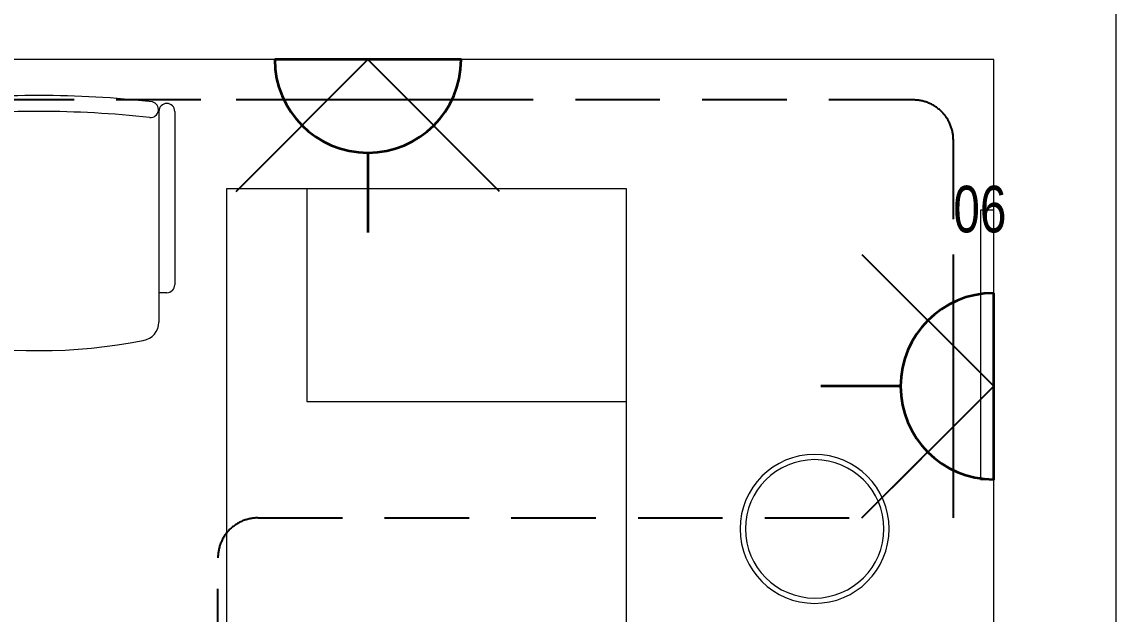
# Model space of a CAD drawing. Header units: inches. Extents: x -12418 to 57169, y -29325 to 19878.
# Drawn here: x 46992 to 49048, y -9889 to -8776 of the extents above; entities that cross this region are included whole.
import ezdxf
from ezdxf.enums import TextEntityAlignment as Align

# ---------------------------------------------------------------- set-up
doc = ezdxf.new("R2010")
doc.units = ezdxf.units.IN
doc.header["$LTSCALE"] = 25
doc.header["$MEASUREMENT"] = 0
for name, pattern in [('00-Ground Floor$0$HIDDEN', [9.525, 6.35, -3.175]), ('DASHDOT', [25.4, 12.7, -6.35, 0, -6.35]), ('HIDDEN', [9.525, 6.35, -3.175])]:
    doc.linetypes.add(name, pattern=pattern)
doc.layers.get('0').update_dxf_attribs({"color": 8})
doc.layers.get('Defpoints').update_dxf_attribs({"color": 8})
for name, color, linetype, lineweight in [('00-Ground Floor$0$72_EGR_EQP_TAG', 142, 'Continuous', 5), ('00-Ground Floor$0$LOADING', 253, 'Continuous', 5), ('00-Ground Floor$0$Walls', 251, 'Continuous', 5), ('E-LITE-CLNG-CNDT', 6, 'DASHDOT', 35), ('E-LITE-EXIT-NUMB', 6, 'Continuous', 25), ('E-POWR-FLOR-CNDT', 6, 'HIDDEN', 25), ('E-POWR-WALL @ 100', 4, 'Continuous', 35)]:
    doc.layers.add(name, color=color, linetype=linetype, lineweight=lineweight)
doc.styles.add('00-Ground Floor$0$X3G_ENTITY_257CFD', font='swisscl.ttf', dxfattribs={"height": 200})
doc.styles.add('DC_Simplex', font='SIMPLEX.shx', dxfattribs={"width": 0.7})

# ---------------------------------------------------------------- blocks, each defined once
blk = doc.blocks.new('00-Ground Floor$0$WM00001-P')
at = {"layer": '00-Ground Floor$0$LOADING'}
for radius in [0.14, 0.13]:
    blk.add_circle((0, 0), radius, dxfattribs=at)
blk = doc.blocks.new('00-Ground Floor$0$GF21043-P')
at = {"color": 0}
for p, q in [((0.8, 0.75), (-0.8, 0.75)), ((-0.8, 0.75), (-0.8, 0)), ((-0.8, 0), (0.8, 0))]:
    blk.add_line(p, q, dxfattribs=at)
at = {"color": 0, "linetype": '00-Ground Floor$0$HIDDEN'}
for p, q in [((-0.8, 0.6), (-0.4, 0.6)), ((-0.4, 0.6), (-0.4, 0))]:
    blk.add_line(p, q, dxfattribs=at)
blk = doc.blocks.new('00-Ground Floor$0$GF21016-P')
at = {"layer": '00-Ground Floor$0$LOADING', "extrusion": (-1.24384e-09, -1.20261e-09, -1)}
for p, q in [((0.0128, 0.0179), (0.0128, 0.4136)), ((0.4628, 0.0179), (0.4628, 0.4136)), ((-0.0022, 0.3585), (0.0128, 0.3585)), ((0.4778, 0.3585), (0.4628, 0.3585)), ((-0.0172, 0.0179), (-0.0172, 0.3435)), ((0.4928, 0.0179), (0.4928, 0.3435)), ((0.4778, 0.0029), (0.4778, 0.0029))]:
    blk.add_line(p, q, dxfattribs=at)
for centre, radius, start, end in [((-0.2378, -0.5362), 1.0036, 78.7568, 101.2432), ((-0.0478, 0.4136), 0.035, 0, 80.6557), ((-0.4278, 0.4136), 0.035, 99.3443, 180), ((0.0022, 0.3435), 0.015, 0, 90), ((-0.4778, 0.3435), 0.015, 90, 180), ((-0.0284, 0.0145), 0.015, 284.3864, 95.5209), ((-0.2378, 1.8928), 1.8749, 263.6341, 276.3659), ((-0.4471, 0.0145), 0.015, 84.4791, 255.6136), ((0.0022, 0.0179), 0.015, 270, 0), ((0.0022, 0.0179), 0.015, 180, 270), ((-0.2378, 1.8734), 1.8855, 263.5119, 276.4881), ((-0.4778, 0.0179), 0.015, 270, 0), ((-0.4778, 0.0179), 0.015, 180, 270)]:
    blk.add_arc(centre, radius, start, end, dxfattribs=at)
blk = doc.blocks.new('00-Ground Floor')
at = {"layer": '00-Ground Floor$0$LOADING', "elevation": 0}
blk.add_lwpolyline([(48792.9, -9636), (48817.9, -9636), (48817.9, -9130), (48792.9, -9130), (48792.9, -9636)], dxfattribs=at)
at = {"layer": '00-Ground Floor$0$Walls'}
for p, q in [((49047.9, -10097.4, 0), (49047.9, -5897.4, 0)), ((48817.9, -8847.4, 0), (46362.9, -8847.4, 0)), ((48817.9, -10097.4, 0), (48817.9, -8847.4, 0))]:
    blk.add_line(p, q, dxfattribs=at)
at = {"layer": '00-Ground Floor$0$LOADING', "color": 1, "extrusion": (4.75185e-05, 1.86519e-05, 1), "xscale": -1000.000000000003, "yscale": 1000.000000000003, "zscale": -1000.000000000003, "rotation": 180.0000250467612}
blk.add_blockref('00-Ground Floor$0$GF21016-P', (46786.6, -8926.8, 2), dxfattribs=at)
at = {"layer": '00-Ground Floor$0$LOADING', "extrusion": (2.34731e-18, 2.24019e-05, 1), "xscale": -1000, "yscale": 1000, "zscale": 1000, "rotation": 90}
blk.add_blockref('00-Ground Floor$0$GF21043-P', (48127.3, -9889.8, -0.2), dxfattribs=at)
at = {"layer": '00-Ground Floor$0$LOADING', "extrusion": (-2.34392e-18, -2.24019e-05, -1), "xscale": 1000, "yscale": 1000, "zscale": 1000, "rotation": 270.0000000000004}
blk.add_blockref('00-Ground Floor$0$WM00001-P', (-48481.5, -9729, 0.2), dxfattribs=at)
at = {"layer": '00-Ground Floor$0$72_EGR_EQP_TAG', "insert": (48792, -9084.5, 0), "char_height": 87.47, "attachment_point": 2, "style": '00-Ground Floor$0$X3G_ENTITY_257CFD'}
blk.add_mtext('06', dxfattribs=at)
blk = doc.blocks.new('*U30')
blk.add_line((0, 1.75), (0, 3.25))
blk.add_lwpolyline([(1.75, 0, 1), (-1.75, 0)], format="xyb", close=True)
at = {"layer": 'Defpoints'}
for p, q in [((-2.475, 2.475), (0, 0)), ((2.475, 2.475), (0, 0)), ((-2.475, 0.758), (2.475, 0.758))]:
    blk.add_line(p, q, dxfattribs=at)
at = {"layer": 'E-LITE-EXIT-NUMB', "style": 'DC_Simplex', "width": 0.7, "flags": 8}
blk.add_attdef('TYPE', text='', height=2, rotation=360, dxfattribs=at).set_placement((-2.682, 5.238), align=Align.RIGHT)
blk.add_attdef('CIRCUIT', (2.682, 5.238), '', height=2, rotation=360, dxfattribs=at)
blk = doc.blocks.new('*U39')
blk.add_line((1.75, 0), (3.25, 0))
blk.add_lwpolyline([(0, -1.75, 1), (0, 1.75)], format="xyb", close=True)
at = {"layer": 'Defpoints'}
for p, q in [((2.475, 2.475), (0, 0)), ((0.758, 2.475), (0.758, -2.475)), ((2.475, -2.475), (0, 0))]:
    blk.add_line(p, q, dxfattribs=at)
at = {"layer": 'E-LITE-EXIT-NUMB', "style": 'DC_Simplex', "width": 0.7, "flags": 8}
blk.add_attdef('TYPE', text='', height=2, rotation=360, dxfattribs=at).set_placement((-2.682, 5.238), align=Align.RIGHT)
blk.add_attdef('CIRCUIT', (2.682, 5.238), '', height=2, rotation=360, dxfattribs=at)

msp = doc.modelspace()

# ---------------------------------------------------------------- linework, layer by layer
at = {"layer": 'E-POWR-FLOR-CNDT', "elevation": 0}
msp.add_lwpolyline([(47566.4, -8923.2), (46658.7, -8923.2)], dxfattribs=at)
for points in [[(48742.1, -9385.2), (48742.1, -8998.2, 0.414214), (48667.1, -8923.2), (47718.1, -8923.2)], [(47236.7, -12743.7), (47360.4, -12619.9), (47360.4, -9783.5, -0.414214), (47435.4, -9708.5), (48570.4, -9708.5), (48694.2, -9584.8)]]:
    msp.add_lwpolyline(points, format="xyb", dxfattribs=at)

# ---------------------------------------------------------------- block references
at = {"layer": 'E-LITE-CLNG-CNDT'}
msp.add_blockref('00-Ground Floor', (0, 0), dxfattribs=at)
at = {"layer": 'E-POWR-WALL @ 100', "xscale": 100, "yscale": 100, "zscale": 100, "rotation": 180}
for name, p in [('*U30', (47642.2, -8847.4, 0)), ('*U39', (48817.9, -9461.1, 0))]:
    msp.add_blockref(name, p, dxfattribs=at)

doc.saveas('drawing.dxf')
